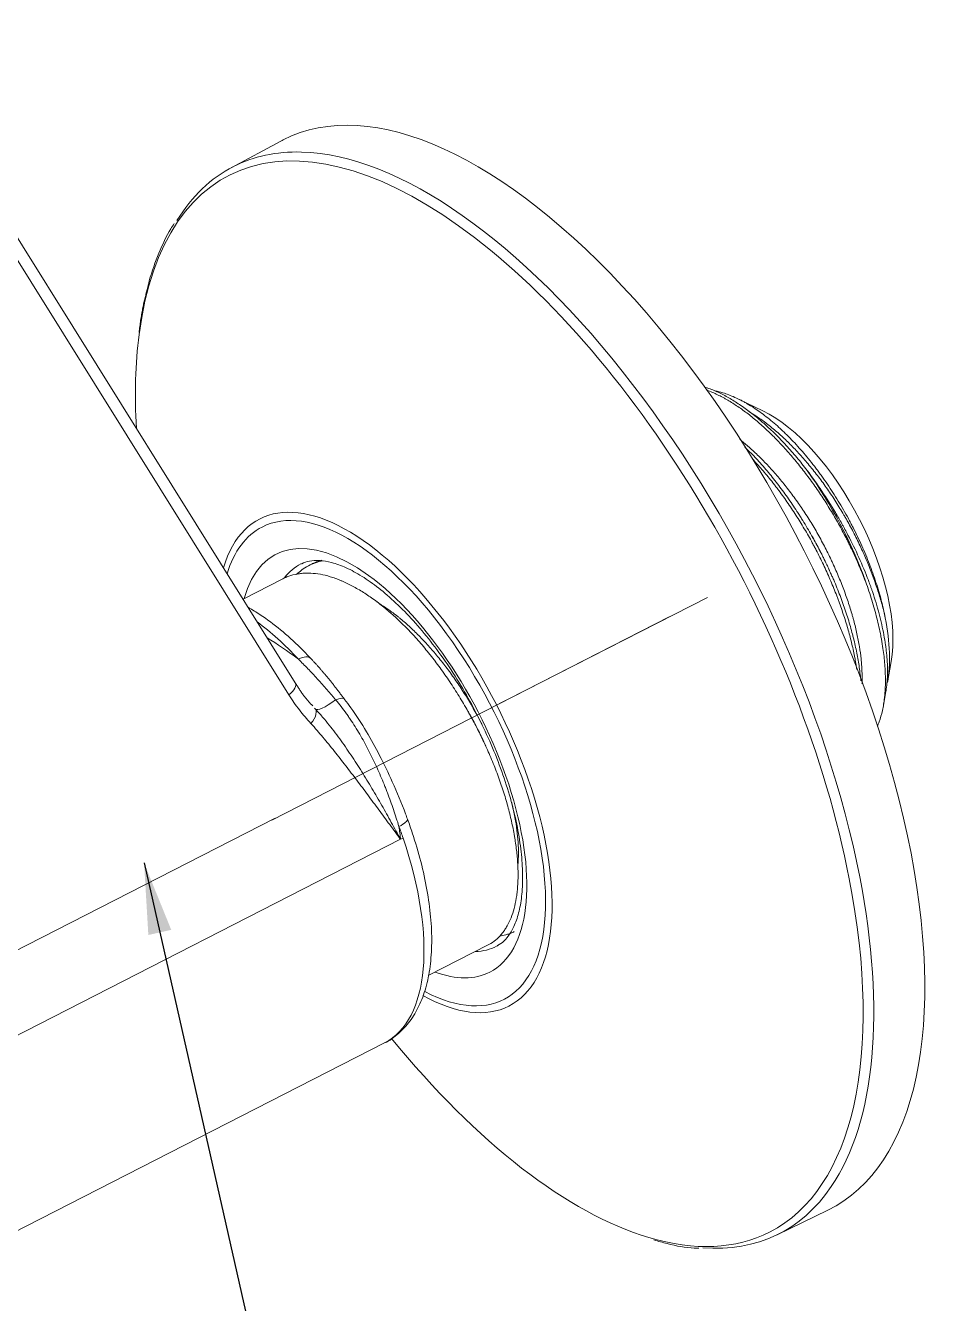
# Model space of a CAD drawing. Extents: x 10170 to 11010, y -16669 to -16075.
# Drawn here: x 10731.27 to 10763.56, y -16244.81 to -16200.02 of the extents above; entities that cross this region are included whole.
import ezdxf

# ---------------------------------------------------------------- set-up
doc = ezdxf.new("R2010")
doc.units = 0
doc.header["$MEASUREMENT"] = 0
doc.linetypes.add('CENTER', pattern=[47.5, 22, -8.5, 8.5, -8.5])
doc.linetypes.add('HIDDEN2', pattern=[4.7625, 3.175, -1.5875])
doc.layers.get('0').update_dxf_attribs({"linetype": 'CONTINUOUS'})
doc.layers.add('1', color=4, linetype='HIDDEN2', lineweight=13)
doc.styles.add('ROMANS', font='Gulim.ttf')
doc.dimstyles.new('STANDARD$7', dxfattribs={"dimtxt": 3.5, "dimasz": 2.5, "dimexe": 0.3, "dimexo": 0.5, "dimgap": 0.8, "dimtad": 3, "dimlfac": 0.5, "dimdsep": 46, "dimtxsty": 'ROMANS', "dimcen": 0, "dimclrd": 2, "dimclre": 2, "dimclrt": 4, "dimadec": 0, "dimazin": 0, "dimtfac": 1, "dimtmove": 0, "dimatfit": 3, "dimfxl": 0, "dimtolj": 1, "dimarcsym": 0})

msp = doc.modelspace()

# ---------------------------------------------------------------- linework, layer by layer
at = {"layer": '1', "color": 7, "linetype": 'Continuous', "lineweight": 18}
for p, q in [((10740.7192, -16223.06478), (10726.33949, -16200.02288)), ((10740.21483, -16204.07107), (10738.47053, -16205.00679)), ((10757.1005, -16213.52604), (10756.2269, -16213.10496)), ((10741.28623, -16218.90152), (10741.19355, -16218.94892)), ((10740.28302, -16219.41455), (10738.88677, -16220.12857)), ((10761.46333, -16223.05415), (10761.59497, -16222.31488)), ((10761.32004, -16223.85885), (10761.40721, -16223.36929)), ((10745.37507, -16233.32117), (10747.47772, -16232.24591)), ((10728.63724, -16243.45307), (10743.84832, -16235.67437)), ((10757.59601, -16242.40621), (10759.37575, -16241.5398))]:
    msp.add_line(p, q, dxfattribs=at)
at = {"layer": '1', "color": 1, "linetype": 'Continuous', "lineweight": 13}
for p, q in [((10740.49574, -16223.48467), (10726.11602, -16200.44277)), ((10740.91627, -16218.89416), (10740.91606, -16218.89426)), ((10744.40584, -16228.54519), (10729.28309, -16236.27872)), ((10744.49416, -16228.50002), (10744.40584, -16228.54519))]:
    msp.add_line(p, q, dxfattribs=at)
at = {"layer": '1', "color": 1, "linetype": 'CENTER', "lineweight": 13}
for p, q in [((10720.4309, -16237.82192), (10762.06357, -16216.53163)), ((10739.8928, -16227.86941), (10753.81939, -16220.74757))]:
    msp.add_line(p, q, dxfattribs=at)
at = {"layer": '1', "color": 7, "linetype": 'Continuous', "lineweight": 18}
for centre, major_axis, start_param, end_param in [((10749.87352, -16222.76542), (-9.58085, 18.73513), 3.13259213, 6.28318531), ((10749.87352, -16222.76542), (-9.58085, 18.73513), 0, 0.00896546), ((10748.11136, -16223.66657), (-9.56313, 18.70048), 6.0370927, 6.28318531), ((10748.11136, -16223.66657), (-9.56313, 18.70048), 0, 0.2740373), ((10747.86564, -16223.79222), (9.4702, -18.51876), 3.73332355, 3.94930803), ((10758.1177, -16218.54948), (-2.62938, 5.14169), 3.68754233, 5.73733335), ((10756.87315, -16219.18592), (-3.34648, 6.54397), 4.43026658, 5.04065187), ((10744.34222, -16225.59404), (-3.42616, 6.69978), 6.27094494, 6.28311869), ((10757.56457, -16218.83234), (-2.94809, 5.76493), 3.68747671, 4.14577602), ((10744.34222, -16225.59404), (-3.42616, 6.69978), 3.14162417, 3.16204447), ((10747.86564, -16223.79222), (9.4702, -18.51876), 5.14546942, 5.8689193), ((10748.11136, -16223.66657), (-9.56313, 18.70048), 2.86840379, 3.38912281)]:
    msp.add_ellipse(centre, major_axis=major_axis, ratio=0.46078096, start_param=start_param, end_param=end_param, dxfattribs=at)
at = {"layer": '1', "color": 1, "linetype": 'Continuous', "lineweight": 13}
for centre, major_axis, ratio, start_param, end_param in [((10747.86564, -16223.79222), (9.4702, -18.51876), 0.46078096, 1.0111335, 3.73332355), ((10748.11136, -16223.66657), (-9.56313, 18.70048), 0.46078096, 4.15272617, 6.0370927), ((10743.83867, -16225.85155), (4.36547, -8.53657), 0.46078096, 0, 3.5894975), ((10743.78909, -16225.87691), (-4.23359, 8.27868), 0.46078096, 2.5656328, 6.28318531), ((10743.78909, -16225.87691), (-4.23359, 8.27868), 0.46078096, 0, 0.44309433), ((10743.78909, -16225.87691), (3.74487, -7.32301), 0.46078096, 0, 3.60697266), ((10744.34222, -16225.59404), (-3.42616, 6.69978), 0.46078096, 0, 0.21307087), ((10739.86441, -16227.88393), (3.98391, -7.79044), 0.46078096, 2.12368302, 2.39431379), ((10741.48627, -16227.05453), (6.29572, -6.55407), 0.34992006, 2.01866549, 2.18600561), ((10740.75012, -16222.68286), (-0.5123, -0.47702), 0.46607439, 3.13940281, 4.16459391), ((10740.12535, -16223.43538), (0.59385, 0.3706), 0.37291573, 5.13659735, 6.28317981), ((10740.89833, -16224.44152), (0.51451, 0.47464), 0.43672345, 5.060543, 6.37865908), ((10742.86794, -16222.46593), (-1.4582, -1.51118), 0.18634266, 0.00169337, 0.86226515), ((10741.88787, -16224.05216), (-0.56021, -0.41972), 0.31029554, 3.123001, 4.04389217), ((10743.99227, -16228.07828), (-0.65713, -0.24122), 0.22628475, 2.06354727, 3.14698007), ((10739.86441, -16227.88393), (3.98391, -7.79044), 0.46078096, 1.26233089, 1.31298509), ((10739.86441, -16227.88393), (3.98391, -7.79044), 0.46078096, 6.28318492, 7.5455162), ((10747.86564, -16223.79222), (9.4702, -18.51876), 0.46078096, 0, 1.01113351), ((10748.11136, -16223.66657), (-9.56313, 18.70048), 0.46078096, 3.38912281, 4.15272617), ((10744.34222, -16225.59404), (-3.42616, 6.69978), 0.46078096, 2.92554148, 3.14162417), ((10743.78909, -16225.87691), (3.74487, -7.32301), 0.46078096, 5.81777026, 6.28318531), ((10743.83867, -16225.85155), (4.36547, -8.53657), 0.46078096, 5.67816579, 6.28318531), ((10747.86564, -16223.79222), (9.4702, -18.51876), 0.46078096, 5.8689193, 6.28318531)]:
    msp.add_ellipse(centre, major_axis=major_axis, ratio=ratio, start_param=start_param, end_param=end_param, dxfattribs=at)
at = {"layer": '1', "color": 7, "linetype": 'Continuous', "lineweight": 18}
for points, knots in [([(10736.47997, -16206.96037), (10736.43804, -16207.01989), (10736.22915, -16207.33179), (10735.9317, -16208.00035), (10735.66041, -16208.7157), (10735.55535, -16209.17007), (10735.53406, -16209.27015)], [0, 0, 0, 0, 0.09604596, 0.49151914, 0.88983165, 1, 1, 1, 1]), ([(10758.64858, -16215.61649), (10758.52912, -16215.45983), (10758.40842, -16215.30843), (10758.16445, -16215.01596), (10758.04116, -16214.87489), (10757.79182, -16214.60307), (10757.6658, -16214.47231), (10757.4112, -16214.22107), (10757.28263, -16214.10059), (10757.12034, -16213.95658), (10757.08781, -16213.92811), (10757.02291, -16213.87211), (10756.92566, -16213.78939), (10756.82876, -16213.7105), (10756.63541, -16213.55772), (10756.37884, -16213.36739), (10756.12473, -16213.20343), (10755.87183, -16213.05278), (10755.74599, -16212.98411), (10755.58941, -16212.90686), (10755.55809, -16212.89182), (10755.49578, -16212.86274), (10755.40274, -16212.82056), (10755.311, -16212.78271), (10755.18154, -16212.73287), (10755.11341, -16212.70881), (10755.04597, -16212.68719)], [0, 0, 0, 0, 0.10451505, 0.10451505, 0.20903011, 0.20903011, 0.31354516, 0.31354516, 0.41806022, 0.41806022, 0.44418898, 0.44418898, 0.47031775, 0.52257527, 0.52257527, 0.62709033, 0.73160538, 0.73160538, 0.83612044, 0.83612044, 0.8622492, 0.8622492, 0.88837796, 0.94063549, 0.94063549, 1, 1, 1, 1]), ([(10755.11577, -16212.79368), (10755.18898, -16212.82056), (10755.37686, -16212.89581), (10755.56904, -16212.98869), (10755.7168, -16213.06749), (10755.74646, -16213.08366), (10755.80596, -16213.11686), (10755.83575, -16213.13384), (10755.92508, -16213.18585), (10755.98464, -16213.22198), (10756.16335, -16213.33466), (10756.40169, -16213.49633), (10756.75954, -16213.77252), (10756.99849, -16213.97903), (10757.17794, -16214.14241), (10757.2378, -16214.19829), (10757.32766, -16214.28426), (10757.35766, -16214.31331), (10757.41744, -16214.37189), (10757.44725, -16214.40145), (10757.59587, -16214.55053), (10757.71344, -16214.67394), (10757.94617, -16214.92877), (10758.06135, -16215.06017), (10758.28923, -16215.33099), (10758.40193, -16215.4704), (10758.6247, -16215.75739), (10758.73476, -16215.90497), (10758.95209, -16216.2086), (10759.05795, -16216.3627), (10759.26407, -16216.67518), (10759.46463, -16216.992), (10759.65418, -16217.3174), (10759.83824, -16217.6471), (10759.92752, -16217.81409), (10760.03566, -16218.02555), (10760.05712, -16218.06798), (10760.09968, -16218.15311), (10760.1208, -16218.19584), (10760.18343, -16218.32402), (10760.22427, -16218.40956), (10760.34408, -16218.66647), (10760.49662, -16219.00971), (10760.63514, -16219.35419), (10760.70093, -16219.52669)], [0, 0, 0, 0, 0.03671808, 0.09338172, 0.09338172, 0.10754763, 0.10754763, 0.12171354, 0.12171354, 0.15004537, 0.15004537, 0.20670901, 0.26337265, 0.32003629, 0.32003629, 0.34836811, 0.34836811, 0.36253402, 0.36253402, 0.37669993, 0.37669993, 0.43336358, 0.43336358, 0.49002722, 0.49002722, 0.54669086, 0.54669086, 0.6033545, 0.6033545, 0.66001815, 0.66001815, 0.71668179, 0.77334543, 0.77334543, 0.83000907, 0.83000907, 0.84417498, 0.84417498, 0.85834089, 0.85834089, 0.88667272, 0.88667272, 0.94333636, 1, 1, 1, 1]), ([(10761.38828, -16220.78069), (10761.34861, -16220.58075), (10761.30142, -16220.37729), (10761.21932, -16220.06674), (10761.19007, -16219.96232), (10761.12774, -16219.75165), (10761.09465, -16219.64535), (10760.9896, -16219.32381), (10760.91312, -16219.10971), (10760.74772, -16218.6821), (10760.65878, -16218.4686), (10760.46834, -16218.04234), (10760.36685, -16217.82958), (10760.24531, -16217.59072), (10760.2317, -16217.56417), (10760.20431, -16217.51118), (10760.16302, -16217.43191), (10760.06518, -16217.24833), (10759.97878, -16217.09336), (10759.80263, -16216.78655), (10759.68075, -16216.58618), (10759.42814, -16216.19373), (10759.2974, -16216.00165), (10759.14522, -16215.79036), (10759.12824, -16215.76695), (10759.09414, -16215.72026), (10759.07702, -16215.69698), (10759.02558, -16215.62756), (10758.92233, -16215.49015), (10758.81795, -16215.35704), (10758.60774, -16215.09643), (10758.4657, -16214.93019), (10758.17788, -16214.61255), (10758.03207, -16214.46116), (10757.84724, -16214.28141), (10757.81015, -16214.24593), (10757.7543, -16214.19344), (10757.73564, -16214.17606), (10757.69836, -16214.14161), (10757.60518, -16214.0563), (10757.51223, -16213.97495), (10757.28952, -16213.78717), (10756.99358, -16213.55662), (10756.6994, -16213.36512), (10756.51607, -16213.25788), (10756.46112, -16213.22664), (10756.40623, -16213.19682), (10756.36965, -16213.17726), (10756.35135, -16213.16764), (10756.26018, -16213.12043), (10756.18801, -16213.08555), (10755.97376, -16212.98937), (10755.74155, -16212.90158), (10755.51781, -16212.84445), (10755.43017, -16212.82664)], [0, 0, 0, 0, 0.06002041, 0.06002041, 0.09003061, 0.09003061, 0.12004081, 0.12004081, 0.18006122, 0.18006122, 0.24008163, 0.24008163, 0.30010203, 0.30010203, 0.30760458, 0.30760458, 0.31510714, 0.33011224, 0.36012244, 0.36012244, 0.42014285, 0.42014285, 0.48016325, 0.48016325, 0.4876658, 0.4876658, 0.49516836, 0.49516836, 0.51017346, 0.54018366, 0.54018366, 0.60020407, 0.60020407, 0.66022447, 0.66022447, 0.67522958, 0.67522958, 0.68273213, 0.68273213, 0.69023468, 0.72024488, 0.72024488, 0.78026529, 0.84028569, 0.84028569, 0.8552908, 0.86279335, 0.86279335, 0.8702959, 0.8702959, 0.9003061, 0.9003061, 0.96032651, 1, 1, 1, 1]), ([(10756.61186, -16213.5555), (10756.69224, -16213.60204), (10756.88637, -16213.72156), (10757.08251, -16213.85942), (10757.22664, -16213.96805), (10757.25551, -16213.99018), (10757.31334, -16214.03523), (10757.34234, -16214.05819), (10757.42928, -16214.12811), (10757.48702, -16214.17602), (10757.6596, -16214.32351), (10757.88804, -16214.53021), (10758.11349, -16214.75644), (10758.33764, -16214.99233), (10758.44909, -16215.11509), (10758.61534, -16215.3066), (10758.67061, -16215.37168), (10758.78075, -16215.50431), (10758.83525, -16215.57142), (10758.99705, -16215.77504), (10759.10265, -16215.91389), (10759.30931, -16216.19769), (10759.51143, -16216.48761), (10759.70437, -16216.78981), (10759.84555, -16217.02117), (10759.89202, -16217.09908), (10759.96084, -16217.21713), (10759.98358, -16217.2566), (10760.02858, -16217.33559), (10760.05085, -16217.37515), (10760.16106, -16217.5732), (10760.24561, -16217.73255), (10760.40775, -16218.05297), (10760.56291, -16218.3751), (10760.70444, -16218.7005), (10760.80552, -16218.94572), (10760.83836, -16219.02765), (10760.88635, -16219.15084), (10760.90213, -16219.19192), (10760.93311, -16219.27379), (10760.94833, -16219.31462), (10761.02314, -16219.51829), (10761.13444, -16219.84099), (10761.27627, -16220.31599), (10761.35385, -16220.62678), (10761.38828, -16220.78069)], [0, 0, 0, 0, 0.04019873, 0.09665763, 0.09665763, 0.11077236, 0.11077236, 0.12488708, 0.12488708, 0.15311653, 0.15311653, 0.20957543, 0.26603432, 0.26603432, 0.32249322, 0.32249322, 0.35072267, 0.35072267, 0.37895212, 0.37895212, 0.43541102, 0.43541102, 0.49186992, 0.54832882, 0.54832882, 0.57655826, 0.57655826, 0.59067299, 0.59067299, 0.60478771, 0.60478771, 0.66124661, 0.66124661, 0.71770551, 0.77416441, 0.77416441, 0.80239386, 0.80239386, 0.81650858, 0.81650858, 0.83062331, 0.83062331, 0.8870822, 0.9435411, 1, 1, 1, 1]), ([(10756.28679, -16214.5303), (10756.38208, -16214.60469), (10756.59152, -16214.77693), (10756.80027, -16214.96756), (10756.971, -16215.1319), (10757.02787, -16215.18806), (10757.11316, -16215.27439), (10757.14159, -16215.30351), (10757.19843, -16215.36246), (10757.22686, -16215.3923), (10757.36833, -16215.54255), (10757.47989, -16215.66661), (10757.69984, -16215.92224), (10757.91658, -16216.1854), (10758.12668, -16216.46368), (10758.28167, -16216.67817), (10758.3329, -16216.75063), (10758.40908, -16216.8608), (10758.43436, -16216.89776), (10758.4847, -16216.97219), (10758.50978, -16217.00969), (10758.63409, -16217.19763), (10758.73031, -16217.3498), (10758.91649, -16217.65768), (10759.0964, -16217.9691), (10759.26399, -16218.28747), (10759.38509, -16218.52885), (10759.42469, -16218.60974), (10759.48294, -16218.73173), (10759.50216, -16218.7725), (10759.54022, -16218.85426), (10759.55908, -16218.8953), (10759.65208, -16219.10032), (10759.72235, -16219.26371), (10759.85502, -16219.58921), (10759.91745, -16219.75131), (10760.03471, -16220.07411), (10760.08953, -16220.23483), (10760.16585, -16220.47493), (10760.20253, -16220.59474), (10760.23695, -16220.7142), (10760.25938, -16220.79375), (10760.27035, -16220.83353), (10760.32379, -16221.03174), (10760.3618, -16221.18741), (10760.42858, -16221.49315), (10760.48609, -16221.7933), (10760.52523, -16222.0824), (10760.54764, -16222.29502), (10760.55395, -16222.36519), (10760.56423, -16222.5041), (10760.5682, -16222.57287), (10760.57654, -16222.77682), (10760.57729, -16222.90792), (10760.57279, -16223.0555), (10760.57201, -16223.07659), (10760.57111, -16223.09755)], [0, 0, 0, 0, 0.0416, 0.0916, 0.0916, 0.1166, 0.1166, 0.1291, 0.1291, 0.1416, 0.1416, 0.1916, 0.1916, 0.2416, 0.2916, 0.2916, 0.3166, 0.3166, 0.3291, 0.3291, 0.3416, 0.3416, 0.39160001, 0.39160001, 0.44160001, 0.49160001, 0.49160001, 0.51660001, 0.51660001, 0.52910001, 0.52910001, 0.54160001, 0.54160001, 0.59160001, 0.59160001, 0.64160001, 0.64160001, 0.69160001, 0.69160001, 0.71660001, 0.72910001, 0.72910001, 0.74160001, 0.74160001, 0.79160002, 0.79160002, 0.84160002, 0.89160002, 0.89160002, 0.91660002, 0.91660002, 0.94160002, 0.94160002, 0.99160002, 0.99160002, 1, 1, 1, 1]), ([(10760.53131, -16222.98525), (10760.52819, -16222.95115), (10760.52484, -16222.91689), (10760.50468, -16222.7231), (10760.46164, -16222.39761), (10760.39885, -16222.05867), (10760.34416, -16221.79937), (10760.32466, -16221.71209), (10760.29346, -16221.57989), (10760.28273, -16221.53558), (10760.26064, -16221.44662), (10760.2493, -16221.40209), (10760.19117, -16221.17912), (10760.14007, -16220.99984), (10760.0287, -16220.63964), (10759.96844, -16220.45871), (10759.83858, -16220.09534), (10759.76896, -16219.91292), (10759.65748, -16219.63809), (10759.61915, -16219.54628), (10759.55988, -16219.40826), (10759.53983, -16219.3622), (10759.49913, -16219.26997), (10759.4785, -16219.22384), (10759.37435, -16218.99398), (10759.28748, -16218.81184), (10759.10696, -16218.45089), (10758.91965, -16218.09327), (10758.71897, -16217.74223), (10758.56337, -16217.48144), (10758.51065, -16217.39492), (10758.43028, -16217.26579), (10758.40327, -16217.22285), (10758.34882, -16217.13719), (10758.32135, -16217.09443), (10758.18347, -16216.88205), (10758.07121, -16216.71629), (10757.84279, -16216.39287), (10757.61046, -16216.07755), (10757.37005, -16215.77847), (10757.18652, -16215.56041), (10757.1248, -16215.48877), (10757.03139, -16215.3829), (10757.00011, -16215.34788), (10756.93727, -16215.27838), (10756.90568, -16215.24386), (10756.74734, -16215.07299), (10756.62019, -16214.94256), (10756.48553, -16214.81118), (10756.47839, -16214.80423), (10756.47125, -16214.7973)], [0, 0, 0, 0, 0.01327431, 0.01327431, 0.07472957, 0.13618483, 0.13618483, 0.16691246, 0.16691246, 0.18227628, 0.18227628, 0.19764009, 0.19764009, 0.25909535, 0.25909535, 0.32055062, 0.32055062, 0.38200588, 0.38200588, 0.41273351, 0.41273351, 0.42809732, 0.42809732, 0.44346114, 0.44346114, 0.5049164, 0.5049164, 0.56637166, 0.62782692, 0.62782692, 0.65855455, 0.65855455, 0.67391837, 0.67391837, 0.68928218, 0.68928218, 0.75073745, 0.75073745, 0.81219271, 0.87364797, 0.87364797, 0.9043756, 0.9043756, 0.91973941, 0.91973941, 0.93510323, 0.93510323, 0.99655849, 0.99655849, 1, 1, 1, 1]), ([(10756.75525, -16215.23718), (10756.81583, -16215.30239), (10756.87616, -16215.36877), (10757.05182, -16215.56619), (10757.16648, -16215.70039), (10757.337, -16215.90831), (10757.42189, -16216.01392), (10757.5062, -16216.12207), (10757.56227, -16216.19474), (10757.59025, -16216.23136), (10757.72915, -16216.41506), (10757.83774, -16216.56464), (10758.0499, -16216.86892), (10758.25704, -16217.17833), (10758.45419, -16217.49794), (10758.64631, -16217.82268), (10758.73985, -16217.98763), (10758.85357, -16218.19708), (10758.87618, -16218.23917), (10758.92098, -16218.32351), (10758.98749, -16218.45014), (10759.05197, -16218.5771), (10759.17827, -16218.83146), (10759.33961, -16219.17177), (10759.48717, -16219.51424), (10759.59276, -16219.77183), (10759.62711, -16219.85782), (10759.67737, -16219.98699), (10759.69391, -16220.03008), (10759.72656, -16220.11629), (10759.80689, -16220.33133), (10759.88081, -16220.54386), (10759.99096, -16220.88086), (10760.09297, -16221.21481), (10760.17859, -16221.54286), (10760.25584, -16221.86797), (10760.29029, -16222.02905), (10760.32794, -16222.22854), (10760.3352, -16222.26836), (10760.34912, -16222.34749), (10760.36528, -16222.44285), (10760.37972, -16222.5369), (10760.38762, -16222.5917)], [0, 0, 0, 0, 0.03381894, 0.03381894, 0.09885536, 0.09885536, 0.13137357, 0.14763267, 0.14763267, 0.16389178, 0.16389178, 0.2289282, 0.2289282, 0.29396461, 0.35900103, 0.35900103, 0.42403745, 0.42403745, 0.44029655, 0.44029655, 0.45655566, 0.48907387, 0.48907387, 0.55411028, 0.6191467, 0.6191467, 0.65166491, 0.65166491, 0.66792401, 0.66792401, 0.68418312, 0.74921954, 0.74921954, 0.81425595, 0.87929237, 0.87929237, 0.94432879, 0.94432879, 0.96058789, 0.96058789, 0.976847, 1, 1, 1, 1]), ([(10758.64858, -16215.61649), (10758.82708, -16215.85142), (10758.9987, -16216.0921), (10759.32924, -16216.58436), (10759.48815, -16216.83593), (10759.71713, -16217.22141), (10759.79189, -16217.35127), (10759.88333, -16217.51533), (10759.90151, -16217.54822), (10759.93769, -16217.61419), (10759.95569, -16217.6473), (10760.00923, -16217.74659), (10760.04432, -16217.81276), (10760.2168, -16218.14357), (10760.34528, -16218.40798), (10760.58353, -16218.93672), (10760.6933, -16219.20105), (10760.81831, -16219.53186), (10760.8427, -16219.59804), (10760.87835, -16219.69735), (10760.89008, -16219.73046), (10760.91322, -16219.79669), (10760.92463, -16219.82979), (10760.98073, -16219.99478), (10761.02265, -16220.12544), (10761.13985, -16220.51326), (10761.20659, -16220.76624), (10761.3179, -16221.25999), (10761.36248, -16221.50075), (10761.39982, -16221.76406), (10761.40379, -16221.79321), (10761.41137, -16221.8513), (10761.41497, -16221.88019), (10761.4252, -16221.96623), (10761.43126, -16222.02282), (10761.44719, -16222.19029), (10761.45482, -16222.29888), (10761.4689, -16222.61571), (10761.46659, -16222.81499), (10761.44546, -16223.09653), (10761.43546, -16223.18748), (10761.41757, -16223.30836), (10761.4123, -16223.34077), (10761.40659, -16223.37278)], [0, 0, 0, 0, 0.09357819, 0.09357819, 0.18715638, 0.18715638, 0.23394548, 0.23394548, 0.24564275, 0.24564275, 0.25734002, 0.25734002, 0.28073457, 0.28073457, 0.37431276, 0.37431276, 0.46789095, 0.46789095, 0.4912855, 0.4912855, 0.50298277, 0.50298277, 0.51468005, 0.51468005, 0.56146914, 0.56146914, 0.65504733, 0.65504733, 0.74862553, 0.74862553, 0.7603228, 0.7603228, 0.77202007, 0.77202007, 0.79541462, 0.79541462, 0.84220372, 0.84220372, 0.93578191, 0.93578191, 0.982571, 0.982571, 1, 1, 1, 1]), ([(10759.41338, -16219.08042), (10759.38892, -16219.02658), (10759.36404, -16218.97274), (10759.30016, -16218.83683), (10759.2606, -16218.75477), (10759.19977, -16218.63167), (10759.17924, -16218.59064), (10759.13769, -16218.50857), (10759.11664, -16218.4675), (10759.01062, -16218.26304), (10758.92303, -16218.10183), (10758.82772, -16217.93402), (10758.82265, -16217.92513), (10758.81758, -16217.91624)], [0, 0, 0, 0, 0.13758405, 0.13758405, 0.34731556, 0.34731556, 0.45218132, 0.45218132, 0.55704707, 0.55704707, 0.97651009, 0.97651009, 1, 1, 1, 1]), ([(10740.76, -16219.26191), (10740.81875, -16219.20473), (10740.87991, -16219.15245), (10741.01766, -16219.0495), (10741.17255, -16218.95166), (10741.34035, -16218.87971), (10741.51196, -16218.82171), (10741.59946, -16218.79928), (10741.6902, -16218.78307)], [0, 0, 0, 0, 0.22384903, 0.22384903, 0.48535522, 0.74686142, 0.74686142, 1, 1, 1, 1]), ([(10740.94667, -16218.89091), (10741.02461, -16218.84603), (10741.20995, -16218.77861), (10741.55479, -16218.75839), (10741.98945, -16218.82811), (10742.49119, -16219.00817), (10743.05077, -16219.30944), (10743.63969, -16219.72396), (10744.24642, -16220.24793), (10744.85804, -16220.87433), (10745.4612, -16221.5929), (10746.0427, -16222.39066), (10746.59015, -16223.25253), (10747.09219, -16224.16196), (10747.53864, -16225.10123), (10747.92073, -16226.05178), (10748.23125, -16226.99461), (10748.46477, -16227.91059), (10748.61794, -16228.78077), (10748.68976, -16229.58661), (10748.68211, -16230.31055), (10748.60037, -16230.93675), (10748.45423, -16231.45255), (10748.2567, -16231.85005), (10748.03972, -16232.11627), (10747.8824, -16232.22726), (10747.8062, -16232.26451)], [0, 0, 0, 0, 0.03840402, 0.0802788, 0.12009189, 0.16241903, 0.20404843, 0.24565631, 0.28749963, 0.32964591, 0.37206202, 0.41468718, 0.45745861, 0.50031854, 0.54321435, 0.58608839, 0.62888132, 0.67153766, 0.71399498, 0.75618453, 0.7980401, 0.83952838, 0.88073012, 0.92193423, 0.96387594, 1, 1, 1, 1]), ([(10741.64634, -16218.76473), (10741.58342, -16218.78116), (10741.52186, -16218.8008), (10741.41524, -16218.8413), (10741.36962, -16218.86086), (10741.31303, -16218.88805), (10741.30126, -16218.89387), (10741.28956, -16218.89982)], [0, 0, 0, 0, 0.50624976, 0.50624976, 0.89687473, 0.89687473, 1, 1, 1, 1]), ([(10747.4739, -16232.24786), (10747.50783, -16232.23063), (10747.61784, -16232.16896), (10747.71981, -16232.09228), (10747.85437, -16231.97056), (10747.91771, -16231.90238), (10748.00664, -16231.78892), (10748.03527, -16231.74924), (10748.09043, -16231.66608), (10748.11678, -16231.62288), (10748.19215, -16231.48861), (10748.23749, -16231.39284), (10748.3184, -16231.18914), (10748.35397, -16231.08121), (10748.41512, -16230.85332), (10748.44067, -16230.73338), (10748.47135, -16230.54427), (10748.48031, -16230.4797), (10748.49182, -16230.38048), (10748.49534, -16230.34701), (10748.5017, -16230.27961), (10748.50455, -16230.24564), (10748.51716, -16230.0744), (10748.52203, -16229.93305), (10748.52167, -16229.6418), (10748.51121, -16229.34198), (10748.48072, -16229.02501), (10748.4502, -16228.78073), (10748.43874, -16228.69821), (10748.41961, -16228.57277), (10748.4129, -16228.53063), (10748.39887, -16228.44611), (10748.39156, -16228.40372), (10748.35346, -16228.19113), (10748.31819, -16228.01904), (10748.23814, -16227.67095), (10748.14861, -16227.31897), (10748.03984, -16226.95941), (10747.95077, -16226.68694), (10747.91983, -16226.59564), (10747.87149, -16226.458), (10747.85505, -16226.41199), (10747.82155, -16226.3198), (10747.80453, -16226.27376), (10747.7181, -16226.04376), (10747.64475, -16225.8605), (10747.49002, -16225.49533), (10747.32727, -16225.1315), (10747.14884, -16224.7702), (10747.0091, -16224.50015), (10746.96154, -16224.41029), (10746.88869, -16224.27573), (10746.86416, -16224.23092), (10746.8146, -16224.14136), (10746.78958, -16224.09666), (10746.66382, -16223.87438), (10746.56061, -16223.69969), (10746.34913, -16223.35645), (10746.13257, -16223.01934), (10745.90577, -16222.69449), (10745.73168, -16222.45557), (10745.67298, -16222.37672), (10745.58391, -16222.25964), (10745.55404, -16222.22082), (10745.49397, -16222.14358), (10745.46372, -16222.10513), (10745.31225, -16221.9147), (10745.18996, -16221.7678), (10744.94301, -16221.48469), (10744.81831, -16221.3485), (10744.56657, -16221.08671), (10744.43956, -16220.9611), (10744.24739, -16220.78065), (10744.18306, -16220.72183), (10744.08617, -16220.63561), (10744.0538, -16220.6072), (10743.98894, -16220.55107), (10743.95641, -16220.52332), (10743.79374, -16220.38653), (10743.66439, -16220.2841), (10743.40724, -16220.09276), (10743.15166, -16219.91495), (10742.89915, -16219.76395), (10742.64814, -16219.62651), (10742.52339, -16219.56458), (10742.36833, -16219.49596), (10742.33741, -16219.48269), (10742.27594, -16219.45717), (10742.18418, -16219.42033), (10742.09377, -16219.38783), (10741.91469, -16219.32856), (10741.79762, -16219.29667), (10741.56785, -16219.24806), (10741.45514, -16219.23134), (10741.23393, -16219.21332), (10741.12545, -16219.21199), (10740.99271, -16219.22018), (10740.96628, -16219.22231), (10740.91396, -16219.22754), (10740.83619, -16219.23684), (10740.76055, -16219.25046), (10740.61209, -16219.28334), (10740.46734, -16219.3281), (10740.33126, -16219.38999), (10740.28572, -16219.41316)], [0, 0, 0, 0, 0.01138282, 0.0377319, 0.0377319, 0.06408097, 0.06408097, 0.07725551, 0.07725551, 0.09043004, 0.09043004, 0.11677912, 0.11677912, 0.14312819, 0.14312819, 0.16947726, 0.16947726, 0.1826518, 0.1826518, 0.18923907, 0.18923907, 0.19582634, 0.19582634, 0.22217541, 0.22217541, 0.24852448, 0.27487356, 0.27487356, 0.28804809, 0.28804809, 0.29463536, 0.29463536, 0.30122263, 0.30122263, 0.3275717, 0.3275717, 0.35392078, 0.38026985, 0.38026985, 0.39344438, 0.39344438, 0.40003165, 0.40003165, 0.40661892, 0.40661892, 0.43296799, 0.43296799, 0.45931707, 0.48566614, 0.48566614, 0.49884068, 0.49884068, 0.50542795, 0.50542795, 0.51201521, 0.51201521, 0.53836429, 0.53836429, 0.56471336, 0.59106243, 0.59106243, 0.60423697, 0.60423697, 0.61082424, 0.61082424, 0.61741151, 0.61741151, 0.64376058, 0.64376058, 0.67010965, 0.67010965, 0.69645873, 0.69645873, 0.70963326, 0.70963326, 0.71622053, 0.71622053, 0.7228078, 0.7228078, 0.74915687, 0.74915687, 0.77550595, 0.80185502, 0.80185502, 0.82820409, 0.82820409, 0.83479136, 0.83479136, 0.84137863, 0.85455317, 0.85455317, 0.88090224, 0.88090224, 0.90725131, 0.90725131, 0.93360039, 0.93360039, 0.94018765, 0.94018765, 0.94677492, 0.95994946, 0.95994946, 0.98629853, 1, 1, 1, 1]), ([(10761.10982, -16224.58789), (10761.1324, -16224.53567), (10761.15361, -16224.48177), (10761.21792, -16224.30192), (10761.25565, -16224.1693), (10761.3177, -16223.88732), (10761.34201, -16223.738), (10761.36375, -16223.54088), (10761.36766, -16223.50094), (10761.37287, -16223.44022), (10761.3745, -16223.41985), (10761.37752, -16223.37896), (10761.38452, -16223.27628), (10761.3887, -16223.17139), (10761.39343, -16222.91549), (10761.3856, -16222.56327), (10761.34983, -16222.18953), (10761.31237, -16221.90109), (10761.29811, -16221.80358), (10761.27803, -16221.67997), (10761.2739, -16221.65516), (10761.26541, -16221.60536), (10761.26105, -16221.58036), (10761.24766, -16221.50526), (10761.23831, -16221.45505), (10761.18949, -16221.20321), (10761.09811, -16220.7955), (10760.98088, -16220.37831), (10760.8507, -16219.95625), (10760.77915, -16219.74276), (10760.70093, -16219.52669)], [0, 0, 0, 0, 0.04731665, 0.04731665, 0.15317035, 0.15317035, 0.25902406, 0.25902406, 0.28548749, 0.28548749, 0.2987192, 0.2987192, 0.31195091, 0.36487777, 0.36487777, 0.47073147, 0.57658518, 0.57658518, 0.62951203, 0.62951203, 0.64274374, 0.64274374, 0.65597546, 0.65597546, 0.68243888, 0.68243888, 0.78829259, 0.89414629, 0.89414629, 1, 1, 1, 1]), ([(10741.26243, -16222.20585), (10741.14318, -16222.07776), (10740.79424, -16221.71832), (10740.20295, -16221.18293), (10739.59204, -16220.7294), (10739.21687, -16220.50003), (10739.07967, -16220.42291)], [0, 0, 0, 0, 0.16825501, 0.48973411, 0.81322914, 1, 1, 1, 1]), ([(10743.56802, -16220.22599), (10743.6737, -16220.28718), (10743.77997, -16220.35382), (10744.001, -16220.50303), (10744.11585, -16220.58636), (10744.26033, -16220.69853), (10744.28927, -16220.72136), (10744.34725, -16220.76784), (10744.37622, -16220.79143), (10744.4629, -16220.86311), (10744.52047, -16220.91217), (10744.69255, -16221.06307), (10744.92033, -16221.27423), (10745.14515, -16221.50479), (10745.36869, -16221.74497), (10745.47985, -16221.86986), (10745.61797, -16222.03215), (10745.64555, -16222.06492), (10745.70062, -16222.13108), (10745.72808, -16222.16445), (10745.80996, -16222.26502), (10745.86398, -16222.33284), (10746.02431, -16222.53861), (10746.23352, -16222.8191), (10746.43358, -16223.11175), (10746.629, -16223.41053), (10746.7244, -16223.56297), (10746.84069, -16223.75745), (10746.8638, -16223.79654), (10746.90972, -16223.87512), (10746.93253, -16223.91462), (10747.0002, -16224.03313), (10747.04439, -16224.11236), (10747.14794, -16224.30241), (10747.20647, -16224.41343), (10747.26329, -16224.52485)], [0, 0, 0, 0, 0.08046773, 0.08046773, 0.16643747, 0.16643747, 0.1879299, 0.1879299, 0.20942234, 0.20942234, 0.25240721, 0.25240721, 0.33837694, 0.42434668, 0.42434668, 0.51031642, 0.51031642, 0.53180886, 0.53180886, 0.55330129, 0.55330129, 0.59628616, 0.59628616, 0.6822559, 0.76822564, 0.76822564, 0.85419538, 0.85419538, 0.87568782, 0.87568782, 0.89718025, 0.89718025, 0.94016512, 0.94016512, 1, 1, 1, 1]), ([(10744.64723, -16227.83704), (10744.62537, -16227.77521), (10744.46765, -16227.33737), (10744.15411, -16226.58532), (10743.69336, -16225.61921), (10743.2079, -16224.74701), (10742.78924, -16224.08948), (10742.51991, -16223.73482), (10742.44484, -16223.63974)], [0, 0, 0, 0, 0.04205084, 0.29793545, 0.51088214, 0.70828136, 0.92015123, 1, 1, 1, 1]), ([(10747.37011, -16225.23173), (10747.34243, -16225.17088), (10747.3143, -16225.11023), (10747.20808, -16224.88549), (10747.04626, -16224.55982), (10746.87176, -16224.23973), (10746.77264, -16224.06585), (10746.76393, -16224.05063), (10746.75519, -16224.03542)], [0, 0, 0, 0, 0.14935058, 0.14935058, 0.55519471, 0.96103884, 0.96103884, 1, 1, 1, 1]), ([(10748.29916, -16227.25832), (10748.3235, -16227.35759), (10748.34608, -16227.45625), (10748.37496, -16227.59258), (10748.3828, -16227.63078), (10748.39792, -16227.707), (10748.40521, -16227.74505), (10748.42615, -16227.8585), (10748.4389, -16227.9332), (10748.47353, -16228.15459), (10748.51013, -16228.44253), (10748.53697, -16228.85303), (10748.53629, -16229.11232), (10748.53001, -16229.26973), (10748.52846, -16229.30097), (10748.52478, -16229.363), (10748.52264, -16229.39381), (10748.5187, -16229.44332), (10748.51708, -16229.46221), (10748.51534, -16229.48096)], [0, 0, 0, 0, 0.12084597, 0.12084597, 0.16805141, 0.16805141, 0.21525685, 0.21525685, 0.30966774, 0.30966774, 0.4984895, 0.68731127, 0.87613303, 0.87613303, 0.92333847, 0.92333847, 0.97054391, 0.97054391, 1, 1, 1, 1]), ([(10743.83395, -16235.68042), (10743.83677, -16235.67942), (10744.02328, -16235.61248), (10744.33754, -16235.36022), (10744.74918, -16234.933), (10745.06904, -16234.3897), (10745.3069, -16233.75033), (10745.45642, -16233.00984), (10745.51329, -16232.17983), (10745.47578, -16231.27769), (10745.34641, -16230.32269), (10745.12977, -16229.33202), (10744.88283, -16228.49645), (10744.70835, -16227.99766), (10744.64939, -16227.83706)], [0, 0, 0, 0, 0.0013465, 0.0893288, 0.17680475, 0.2662909, 0.35966286, 0.45685288, 0.55628071, 0.65621718, 0.75575988, 0.85479476, 0.95339568, 1, 1, 1, 1]), ([(10748.38611, -16231.78137), (10748.36778, -16231.79071), (10748.34921, -16231.79965), (10748.29254, -16231.82546), (10748.25372, -16231.84111), (10748.19407, -16231.86215), (10748.17399, -16231.86875), (10748.13352, -16231.88107), (10748.11312, -16231.88681), (10748.02411, -16231.9098), (10747.95383, -16231.92279), (10747.88179, -16231.93117)], [0, 0, 0, 0, 0.11923015, 0.11923015, 0.35961493, 0.35961493, 0.47980732, 0.47980732, 0.59999971, 0.59999971, 1, 1, 1, 1]), ([(10753.28076, -16242.58127), (10753.43633, -16242.6329), (10753.91866, -16242.77272), (10754.44623, -16242.86997), (10754.80483, -16242.87913), (10754.85817, -16242.87942)], [0, 0, 0, 0, 0.28453271, 0.89297947, 1, 1, 1, 1])]:
    msp.add_open_spline(points, degree=3, knots=knots, dxfattribs=at)
for points, degree in [([(10735.53406, -16209.27015), (10735.33185, -16209.96461), (10735.24901, -16210.78049)], 2), ([(10758.82098, -16217.92219), (10758.80934, -16217.90217), (10758.79684, -16217.88054)], 2), ([(10759.43711, -16219.1327), (10759.42888, -16219.11457), (10759.41569, -16219.08551)], 2), ([(10742.44361, -16223.64191), (10741.8777, -16222.85873), (10741.26253, -16222.20721)], 2), ([(10741.32816, -16223.86736), (10740.98027, -16223.51571), (10740.72346, -16223.06141)], 2), ([(10741.39073, -16223.94762), (10741.46956, -16224.02956), (10741.54607, -16224.11333), (10741.62077, -16224.19847)], 3), ([(10746.75345, -16224.0324), (10746.73849, -16224.00642), (10746.72224, -16223.97809)], 2), ([(10747.39934, -16225.29608), (10747.3846, -16225.26372), (10747.36652, -16225.22384)], 2)]:
    msp.add_open_spline(points, degree=degree, dxfattribs=at)
at = {"layer": '1', "color": 1, "linetype": 'Continuous', "lineweight": 13}
for points, knots in [([(10742.13289, -16223.6556), (10741.92044, -16223.39933), (10741.70534, -16223.15204), (10741.43305, -16222.85464), (10741.37842, -16222.79575), (10741.26882, -16222.67915), (10741.21383, -16222.62143), (10741.04863, -16222.45041), (10740.93809, -16222.33911), (10740.82714, -16222.2306)], [0, 0, 0, 0, 0.5, 0.5, 0.625, 0.625, 0.75, 0.75, 1, 1, 1, 1]), ([(10741.26871, -16224.4908), (10741.12687, -16224.33705), (10740.99088, -16224.17703), (10740.73249, -16223.84243), (10740.61007, -16223.66788), (10740.49574, -16223.48467)], [0, 0, 0, 0, 0.5, 0.5, 1, 1, 1, 1]), ([(10744.35121, -16228.09517), (10744.29046, -16227.89713), (10744.22637, -16227.69941), (10744.09106, -16227.30477), (10744.01984, -16227.10785), (10743.92591, -16226.86232), (10743.90687, -16226.81323), (10743.86832, -16226.7152), (10743.80985, -16226.56856), (10743.74943, -16226.42315), (10743.62583, -16226.13406), (10743.53979, -16225.94362), (10743.35953, -16225.56779), (10743.2653, -16225.3824), (10743.06744, -16225.01736), (10742.9638, -16224.83771), (10742.80006, -16224.5732), (10742.7441, -16224.48586), (10742.6579, -16224.35618), (10742.62879, -16224.31318), (10742.56979, -16224.22763), (10742.53997, -16224.18518), (10742.38932, -16223.97482), (10742.26378, -16223.81234), (10742.13289, -16223.6556)], [0, 0, 0, 0, 0.125, 0.125, 0.25, 0.25, 0.28125, 0.28125, 0.3125, 0.375, 0.375, 0.5, 0.5, 0.625, 0.625, 0.75, 0.75, 0.8125, 0.8125, 0.84375, 0.84375, 0.875, 0.875, 1, 1, 1, 1]), ([(10741.62077, -16224.19847), (10741.62285, -16224.20083), (10741.62492, -16224.2032), (10741.70367, -16224.29315), (10741.77846, -16224.38218), (10741.92502, -16224.56252), (10741.99678, -16224.65383), (10742.13778, -16224.83828), (10742.20704, -16224.93145), (10742.41149, -16225.21307), (10742.54316, -16225.40329), (10742.79956, -16225.78712), (10742.92427, -16225.98073), (10743.16821, -16226.37029), (10743.28742, -16226.56624), (10743.5214, -16226.95975), (10743.63618, -16227.15736), (10743.8619, -16227.55325), (10743.97285, -16227.75154), (10744.13689, -16228.04913), (10744.19118, -16228.14836), (10744.27207, -16228.29719), (10744.29894, -16228.3468), (10744.35252, -16228.44601), (10744.37924, -16228.49564), (10744.40584, -16228.54519)], [0, 0, 0, 0, 0.00179674, 0.00179674, 0.06834363, 0.06834363, 0.13489051, 0.13489051, 0.2014374, 0.2014374, 0.33453116, 0.33453116, 0.46762493, 0.46762493, 0.6007187, 0.6007187, 0.73381247, 0.73381247, 0.86690623, 0.86690623, 0.93345312, 0.93345312, 0.96672656, 0.96672656, 1, 1, 1, 1]), ([(10744.40584, -16228.54519), (10744.37412, -16228.50194), (10744.34237, -16228.45866), (10744.2789, -16228.37214), (10744.18369, -16228.24236), (10744.08845, -16228.11262), (10743.89787, -16227.85322), (10743.77071, -16227.6804), (10743.51588, -16227.33528), (10743.38823, -16227.16298), (10743.13211, -16226.8192), (10743.00366, -16226.64773), (10742.74551, -16226.30606), (10742.61584, -16226.13588), (10742.35472, -16225.79753), (10742.22328, -16225.62935), (10741.95762, -16225.2961), (10741.82343, -16225.13101), (10741.61871, -16224.88722), (10741.54989, -16224.80662), (10741.41065, -16224.64719), (10741.34025, -16224.56836), (10741.26871, -16224.4908)], [0, 0, 0, 0, 0.03125, 0.03125, 0.0625, 0.125, 0.125, 0.25, 0.25, 0.375, 0.375, 0.5, 0.5, 0.625, 0.625, 0.75, 0.75, 0.875, 0.875, 0.9375, 0.9375, 1, 1, 1, 1]), ([(10744.35121, -16228.09517), (10744.36136, -16228.16999), (10744.37577, -16228.28236), (10744.39123, -16228.41367), (10744.39758, -16228.46999), (10744.40175, -16228.50755), (10744.4038, -16228.52633), (10744.40584, -16228.54519)], [0, 0, 0, 0, 0.5, 0.75, 0.875, 0.875, 1, 1, 1, 1])]:
    msp.add_open_spline(points, degree=3, knots=knots, dxfattribs=at)

# ---------------------------------------------------------------- leaders
at = {"color": 4, "annotation_type": 0, "has_hookline": 1, "hookline_direction": 0}
for points, text_width in [([(10694.53496, -16220.23405), (10745.87235, -16288.26765), (10748.37235, -16288.26765)], 4.83356), ([(10735.42113, -16229.36941), (10745.91903, -16275.84721), (10748.41903, -16275.84721)], 4.64381)]:
    msp.add_leader(points, dimstyle='STANDARD$7', override={"dimgap": 0.8, "dimtad": 0}, dxfattribs=dict(at, text_width=text_width))

doc.saveas('drawing.dxf')
